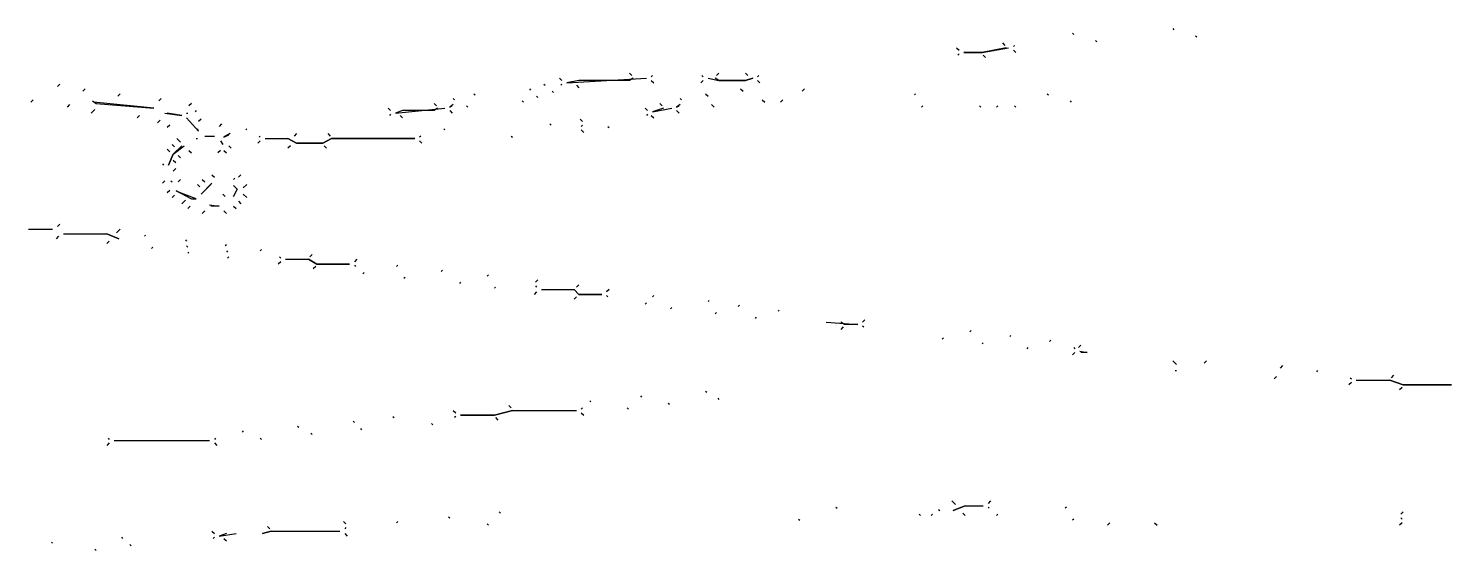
# Model space of a CAD drawing. Extents: x 1 to 2775, y -31 to 2075.
# Drawn here: x 989.2 to 1185.7, y 1128.7 to 1200.7 of the extents above; entities that cross this region are included whole.
import ezdxf

# ---------------------------------------------------------------- set-up
doc = ezdxf.new("R2010")
doc.units = 0
doc.layers.add('LINEWORK', color=4, linetype='CONTINUOUS')

msp = doc.modelspace()

# ---------------------------------------------------------------- linework, layer by layer
at = {"layer": 'LINEWORK'}
for points in [[(1147.1667, 1200.6667), (1147.3333, 1200.5)], [(1123.6667, 1198.6667), (1124, 1198.3333)], [(1133.3333, 1200), (1133.5, 1199.8333)], [(1136.5, 1199), (1136.6667, 1198.8333)], [(1150.3333, 1199.6667), (1150.5, 1199.5)], [(1117.3333, 1198), (1117.6667, 1197.6667)], [(1117.6667, 1197.1667), (1117.5, 1197)], [(1124.1667, 1198), (1120.8333, 1197.3333), (1118.3333, 1197.3333), (1120.8333, 1197.3333), (1124.5, 1198)], [(1121, 1197), (1121.3333, 1196.6667)], [(1125.3333, 1198.3333), (1125.1667, 1198.1667)], [(1125.1667, 1197.6667), (1125.5, 1197.3333)], [(993.5, 1193), (993.1667, 1192.6667)], [(1060.3333, 1193), (1060.5, 1192.8333)], [(1062.5, 1193.8333), (1062.8333, 1193.5)], [(1062.8333, 1193), (1062.6667, 1192.8333)], [(1072.6667, 1193.8333), (1072.1667, 1193.5), (1065.1667, 1193.5), (1063.5, 1193.1667), (1074.5, 1193.8333)], [(1064.8333, 1192.8333), (1065.1667, 1192.5)], [(1072.1667, 1194.5), (1072.5, 1194.1667)], [(1075.3333, 1194.1667), (1075.1667, 1194)], [(1075.1667, 1193.5), (1075.5, 1193.1667)], [(1082.3333, 1193.5), (1082, 1193.1667)], [(1082.1667, 1194.1667), (1082.3333, 1194)], [(1083, 1193.8333), (1084.5, 1193.5), (1088.1667, 1193.5), (1089.1667, 1193.8333), (1088.1667, 1193.5), (1084.5, 1193.5), (1084, 1193.8333)], [(1084.5, 1194.5), (1084.1667, 1194.1667)], [(1088.1667, 1194.5), (1088.5, 1194.1667)], [(1090, 1194.1667), (1089.8333, 1194)], [(1089.8333, 1193.5), (1090.1667, 1193.1667)], [(989.8333, 1190.8333), (989.5, 1190.5)], [(997, 1192.3333), (996.6667, 1192)], [(1001.8333, 1191.6667), (1001.5, 1191.3333)], [(1007.5, 1191), (1007.1667, 1190.6667)], [(1047.8333, 1191), (1048, 1190.8333)], [(1050.6667, 1191.6667), (1050.8333, 1191.5)], [(1058.3333, 1192.3333), (1058.5, 1192.1667)], [(1059.3333, 1191.3333), (1059.5, 1191.1667)], [(1061.5, 1192), (1061.6667, 1191.8333)], [(1079.1667, 1191), (1079.3333, 1190.8333)], [(1082.6667, 1191.6667), (1083, 1191.3333)], [(1087.5, 1192.3333), (1087.8333, 1192)], [(1090.5, 1190.8333), (1090.8333, 1190.5)], [(1093.3333, 1190.8333), (1093, 1190.5)], [(1096.3333, 1192.3333), (1096, 1192)], [(1111.6667, 1191.6667), (1111.5, 1191.5)], [(1129.8333, 1191.6667), (1130, 1191.5)], [(994.8333, 1190.1667), (994.5, 1189.8333)], [(998.3333, 1189.5), (997.8333, 1189)], [(998, 1190.6667), (998.5, 1190.3333), (1006.5, 1189.6667), (998.1667, 1190.5)], [(1008, 1189), (1010.3333, 1188.6667), (1008.3333, 1189)], [(1011, 1189), (1011.1667, 1189)], [(1011.6667, 1190.3333), (1011.3333, 1190)], [(1012.3333, 1189.3333), (1012.1667, 1189.1667)], [(1038.8333, 1189.6667), (1039.1667, 1189.3333)], [(1039.1667, 1188.8333), (1039, 1188.6667)], [(1045.6667, 1189.6667), (1045.1667, 1189.3333), (1040.8333, 1189.3333), (1039.8333, 1189), (1046.6667, 1189.6667)], [(1045.1667, 1190.3333), (1045.5, 1190)], [(1047.8333, 1190.1667), (1047.3333, 1189.8333), (1047.6667, 1190)], [(1047.3333, 1189.3333), (1047.6667, 1189)], [(1049.6667, 1190), (1049.8333, 1189.8333)], [(1057.3333, 1190.6667), (1057.5, 1190.5)], [(1074.3333, 1189.6667), (1074.6667, 1189.3333)], [(1074.6667, 1188.8333), (1074.5, 1188.6667)], [(1076.8333, 1189.6667), (1075.3333, 1189.1667), (1078, 1189.6667)], [(1076.3333, 1190.3333), (1076.6667, 1190)], [(1079.1667, 1190.1667), (1078.6667, 1189.8333), (1079, 1190)], [(1078.6667, 1189.3333), (1079, 1189)], [(1083.5, 1190.1667), (1083.8333, 1189.8333)], [(1112.6667, 1190), (1112.5, 1189.8333)], [(1120.5, 1190), (1120.6667, 1189.8333)], [(1123, 1190), (1122.8333, 1189.8333)], [(1125.3333, 1190), (1125.5, 1189.8333)], [(1133, 1190.6667), (1133.1667, 1190.5)], [(1004.5, 1188.6667), (1004.1667, 1188.3333)], [(1007.3333, 1188), (1007, 1187.6667)], [(1008.6667, 1187.3333), (1008.3333, 1187)], [(1011, 1188.3333), (1012.6667, 1186.5), (1012.5, 1186.8333)], [(1013, 1188.1667), (1012.6667, 1187.8333)], [(1015.8333, 1187.5), (1015.5, 1187.1667)], [(1040.5, 1188.6667), (1040.8333, 1188.3333)], [(1061.1667, 1187.5), (1061.3333, 1187.3333)], [(1065.3333, 1188.1667), (1065.6667, 1187.8333)], [(1065.6667, 1187.3333), (1065.5, 1187.1667)], [(1069.1667, 1187.1667), (1069.3333, 1187)], [(1075.1667, 1188.6667), (1075.5, 1188.3333)], [(1009.6667, 1185.5), (1010.1667, 1185)], [(1012.3333, 1185.5), (1012.5, 1185.5)], [(1013.5, 1185.8333), (1014.8333, 1185.8333)], [(1015.6667, 1185.1667), (1016, 1184.6667), (1015.8333, 1185)], [(1017, 1186.1667), (1016.1667, 1185.6667), (1016.8333, 1186)], [(1019.3333, 1186.8333), (1019.1667, 1186.6667)], [(1021.1667, 1185.1667), (1020.8333, 1184.8333)], [(1021, 1185.8333), (1021.1667, 1185.6667)], [(1021.8333, 1185.5), (1025, 1185.5), (1026.1667, 1184.8333), (1029.8333, 1184.8333), (1031, 1185.5), (1042.5, 1185.5), (1031, 1185.5), (1029.8333, 1184.8333), (1026.1667, 1184.8333), (1025, 1185.5)], [(1026.1667, 1186.1667), (1025.8333, 1185.8333)], [(1030.5, 1186.1667), (1030.8333, 1185.8333)], [(1043.3333, 1185.8333), (1043.1667, 1185.6667)], [(1043.1667, 1185.1667), (1043.5, 1184.8333)], [(1046.5, 1186.8333), (1046.6667, 1186.6667)], [(1055.8333, 1185.8333), (1056, 1185.6667)], [(1065.5, 1186.6667), (1065.8333, 1186.3333)], [(1008.3333, 1184), (1008.6667, 1183.6667)], [(1010.3333, 1184.5), (1009.1667, 1183.3333), (1008.5, 1181.8333), (1009.1667, 1183.3333), (1010.6667, 1184.5)], [(1009, 1184.6667), (1009.3333, 1184.3333)], [(1009.8333, 1183.1667), (1010.1667, 1182.8333)], [(1011.3333, 1183.8333), (1011.6667, 1183.5)], [(1015.6667, 1183.8333), (1015.3333, 1183.5)], [(1016.1667, 1183.8333), (1016.5, 1183.5)], [(1016.8333, 1184.5), (1017.1667, 1184.1667)], [(1025.3333, 1184.5), (1025, 1184.1667)], [(1030, 1184.5), (1030.3333, 1184.1667)], [(1007.6667, 1182), (1007.8333, 1181.8333)], [(1009.1667, 1182.5), (1009.5, 1182.1667)], [(1009.5, 1181.3333), (1009.1667, 1181)], [(1008, 1179.6667), (1007.6667, 1179.3333)], [(1008.8333, 1179.6667), (1009, 1179.5)], [(1010.1667, 1179.8333), (1009.8333, 1179.5)], [(1012.5, 1179.1667), (1012.8333, 1178.8333)], [(1014.5, 1179.3333), (1013, 1177.8333), (1014.3333, 1179.1667)], [(1013.1667, 1179.8333), (1013.5, 1179.5)], [(1014.5, 1180.5), (1014.8333, 1180.1667)], [(1017.6667, 1180), (1017.5, 1179.8333)], [(1017.5, 1179), (1018, 1178.5), (1017.5, 1177.5), (1018, 1178.5)], [(1018.5, 1180.5), (1018.1667, 1180.1667)], [(1019.3333, 1179.1667), (1018.8333, 1178.6667)], [(1008.6667, 1178.3333), (1008.3333, 1178)], [(1009.3333, 1177.6667), (1009, 1177.3333)], [(1009.5, 1178.3333), (1011.6667, 1177.1667), (1012.3333, 1177.1667), (1009.6667, 1178.1667)], [(1016, 1177.8333), (1016.3333, 1177.5)], [(1018.8333, 1177.8333), (1019.3333, 1177.3333)], [(1010.8333, 1177), (1010.3333, 1176.5)], [(1011.5, 1176.1667), (1011.1667, 1175.8333)], [(1013.5, 1175.5), (1013.1667, 1175.1667)], [(1014.1667, 1176.3333), (1015.5, 1176.1667), (1014.3333, 1176.1667)], [(1016.1667, 1175.5), (1016.5, 1175.1667)], [(1017.5, 1176.1667), (1017.8333, 1175.8333)], [(1018.1667, 1176.8333), (1018.5, 1176.5)], [(993.5, 1173.6667), (993.1667, 1173.3333)], [(989.1667, 1173), (992.5, 1173)], [(993.3333, 1172), (993, 1171.6667)], [(994, 1172.3333), (1000, 1172.3333), (1001.6667, 1171.6667), (1000, 1172.3333)], [(1000.3333, 1171.3333), (1000, 1171)], [(1001.8333, 1173), (1001.3333, 1172.5)], [(1005.3333, 1172.1667), (1005.1667, 1172)], [(1011, 1171.5), (1010.8333, 1171.3333)], [(1006.3333, 1170.5), (1006.1667, 1170.3333)], [(1011, 1170.6667), (1011.1667, 1170.5)], [(1011.3333, 1169.8333), (1011.1667, 1169.6667)], [(1016.5, 1170.8333), (1016.3333, 1170.6667)], [(1016.5, 1170), (1016.6667, 1169.8333)], [(1021.3333, 1170.1667), (1021.1667, 1170)], [(1028.3333, 1169.5), (1028, 1169.1667)], [(1016.8333, 1169.1667), (1016.6667, 1169)], [(1024, 1168.5), (1023.6667, 1168.1667)], [(1023.8333, 1169.1667), (1024, 1169)], [(1024.6667, 1168.8333), (1027.8333, 1168.8333), (1029, 1168.1667), (1033.5, 1168.1667), (1029, 1168.1667), (1027.8333, 1168.8333)], [(1028.8333, 1167.8333), (1028.5, 1167.5)], [(1034.5, 1168.8333), (1034.1667, 1168.5)], [(1034.1667, 1168), (1034.3333, 1167.8333)], [(1040.1667, 1168), (1040, 1167.8333)], [(1046.3333, 1167.3333), (1046.1667, 1167.1667)], [(1035.5, 1167), (1035.3333, 1166.8333)], [(1041.1667, 1166.3333), (1041, 1166.1667)], [(1048.8333, 1165.6667), (1048.6667, 1165.5)], [(1052.6667, 1166.6667), (1052.5, 1166.5)], [(1059.5, 1166), (1059.1667, 1165.6667)], [(1065.1667, 1165.3333), (1064.8333, 1165)], [(1053.6667, 1165), (1053.5, 1164.8333)], [(1059.3333, 1164.3333), (1059, 1164)], [(1059.1667, 1165.1667), (1059.3333, 1165)], [(1060, 1164.6667), (1064.5, 1164.6667), (1065.1667, 1164), (1068.3333, 1164), (1065.1667, 1164), (1064.5, 1164.6667)], [(1064.8333, 1163.6667), (1064.5, 1163.3333)], [(1069.3333, 1164.6667), (1069, 1164.3333)], [(1069, 1163.8333), (1069.1667, 1163.6667)], [(1075.5, 1163.8333), (1075.3333, 1163.6667)], [(1074.5, 1162.8333), (1074.3333, 1162.6667)], [(1078, 1162.1667), (1077.8333, 1162)], [(1083.1667, 1163.1667), (1083, 1163)], [(1084.1667, 1161.5), (1084, 1161.3333)], [(1087.3333, 1162.5), (1087.1667, 1162.3333)], [(1092.8333, 1161.8333), (1092.6667, 1161.6667)], [(1089.6667, 1160.8333), (1089.5, 1160.6667)], [(1099.3333, 1160.1667), (1103.6667, 1159.8333), (1101.8333, 1159.8333), (1101.3333, 1160.1667)], [(1101.6667, 1159.5), (1101.3333, 1159.1667)], [(1104.6667, 1160.5), (1104.3333, 1160.1667)], [(1104.3333, 1159.6667), (1104.5, 1159.5)], [(1115.5, 1158), (1115.3333, 1157.8333)], [(1119.3333, 1159), (1119.1667, 1158.8333)], [(1124.8333, 1158.3333), (1124.6667, 1158.1667)], [(1130.3333, 1157.6667), (1130.1667, 1157.5)], [(1121, 1157.3333), (1120.8333, 1157.1667)], [(1127.1667, 1156.6667), (1127, 1156.5)], [(1133.6667, 1156), (1133.3333, 1155.6667)], [(1133.5, 1156.6667), (1133.6667, 1156.5)], [(1134.5, 1157), (1134.1667, 1156.6667)], [(1134.3333, 1156.1667), (1135.3333, 1156), (1134.5, 1156)], [(1147.1667, 1154.8333), (1147.6667, 1154.3333)], [(1147.5, 1153.5), (1147.6667, 1153.5)], [(1151.8333, 1154.8333), (1151.5, 1154.5)], [(1162.3333, 1154.1667), (1162, 1153.8333)], [(1167.1667, 1153.5), (1167, 1153.3333)], [(1161.5, 1152.6667), (1161.1667, 1152.3333)], [(1171.8333, 1151.8333), (1171.5, 1151.5)], [(1171.6667, 1152.5), (1171.8333, 1152.3333)], [(1172.5, 1152.1667), (1177.1667, 1152.1667), (1179, 1151.5), (1185.6667, 1151.5), (1179, 1151.5), (1177.1667, 1152.1667)], [(1177.6667, 1152.8333), (1177.3333, 1152.5)], [(1073.6667, 1150), (1073.8333, 1149.8333)], [(1082.6667, 1150.6667), (1082.8333, 1150.5)], [(1084.3333, 1149.6667), (1084.5, 1149.5)], [(1178.8333, 1151.1667), (1178.5, 1150.8333)], [(1047.8333, 1148), (1048.1667, 1147.6667)], [(1056, 1148), (1053.5, 1147.3333), (1048.8333, 1147.3333), (1053.5, 1147.3333), (1056, 1148), (1064.8333, 1148)], [(1055.5, 1148.6667), (1055.8333, 1148.3333)], [(1065.6667, 1148.3333), (1065.5, 1148.1667)], [(1065.5, 1147.6667), (1065.8333, 1147.3333)], [(1066.6667, 1149.3333), (1066.8333, 1149.1667)], [(1071.8333, 1148.3333), (1072, 1148.1667)], [(1077.5, 1149), (1077.6667, 1148.8333)], [(1026.3333, 1145.8333), (1026.5, 1145.6667)], [(1034, 1146.5), (1034.1667, 1146.3333)], [(1039.5, 1147.1667), (1039.6667, 1147)], [(1044.8333, 1146.1667), (1045, 1146)], [(1048.1667, 1147.1667), (1048, 1147)], [(1053.6667, 1147), (1054, 1146.6667)], [(1000.1667, 1144.1667), (1000.3333, 1144)], [(1001, 1143.8333), (1014.1667, 1143.8333)], [(1015, 1144.1667), (1014.8333, 1144)], [(1018.6667, 1145.1667), (1018.8333, 1145)], [(1021.1667, 1144.1667), (1021.3333, 1144)], [(1028.1667, 1144.8333), (1028.3333, 1144.6667)], [(1035, 1145.5), (1035.1667, 1145.3333)], [(1000.3333, 1143.5), (1000, 1143.1667)], [(1014.8333, 1143.5), (1015.1667, 1143.1667)], [(1054.1667, 1134), (1054.3333, 1133.8333)], [(1100.6667, 1134.6667), (1100.8333, 1134.5)], [(1114.8333, 1134.3333), (1115, 1134.1667)], [(1116.6667, 1135.5), (1117.1667, 1135)], [(1118.5, 1134.8333), (1116.8333, 1134.1667), (1118.5, 1134.8333), (1121, 1134.8333)], [(1118.1667, 1133.8333), (1118.5, 1133.5)], [(1122, 1135.5), (1121.6667, 1135.1667)], [(1121.6667, 1134.6667), (1121.8333, 1134.5)], [(1132.5, 1134.6667), (1132.3333, 1134.5)], [(1179, 1134), (1178.6667, 1133.6667)], [(1022.1667, 1132), (1022.5, 1131.6667)], [(1032.6667, 1132.6667), (1033, 1132.3333)], [(1040.1667, 1132.6667), (1040, 1132.5)], [(1047.1667, 1133.3333), (1047.3333, 1133.1667)], [(1052.5, 1132.3333), (1052.6667, 1132.1667)], [(1095.5, 1133), (1095.6667, 1132.8333)], [(1112.1667, 1133.6667), (1112.3333, 1133.5)], [(1114, 1133.6667), (1113.8333, 1133.5)], [(1123, 1133.6667), (1122.8333, 1133.5)], [(1133.5, 1133), (1133.3333, 1132.8333)], [(1138.5, 1132.5), (1138.1667, 1132.1667)], [(1144.6667, 1132.5), (1145, 1132.1667)], [(1178.8333, 1132.5), (1178.5, 1132.1667)], [(1178.6667, 1133.1667), (1178.8333, 1133)], [(1002, 1130.5), (1002.1667, 1130.3333)], [(1014.5, 1131.3333), (1014.8333, 1131)], [(1014.8333, 1130.5), (1014.6667, 1130.3333)], [(1016.5, 1131), (1015.5, 1130.6667), (1017.8333, 1131)], [(1016.1667, 1130.3333), (1016.5, 1130)], [(1022.6667, 1131.3333), (1021.5, 1131), (1022.6667, 1131.3333), (1032.1667, 1131.3333)], [(1033, 1131.8333), (1032.8333, 1131.6667)], [(1032.8333, 1131), (1033.1667, 1130.6667)], [(992.3333, 1129.8333), (992.5, 1129.6667)], [(998.3333, 1128.8333), (998.5, 1128.6667)], [(1003.1667, 1129.5), (1003.3333, 1129.3333)]]:
    msp.add_lwpolyline(points, dxfattribs=at)

doc.saveas('drawing.dxf')
